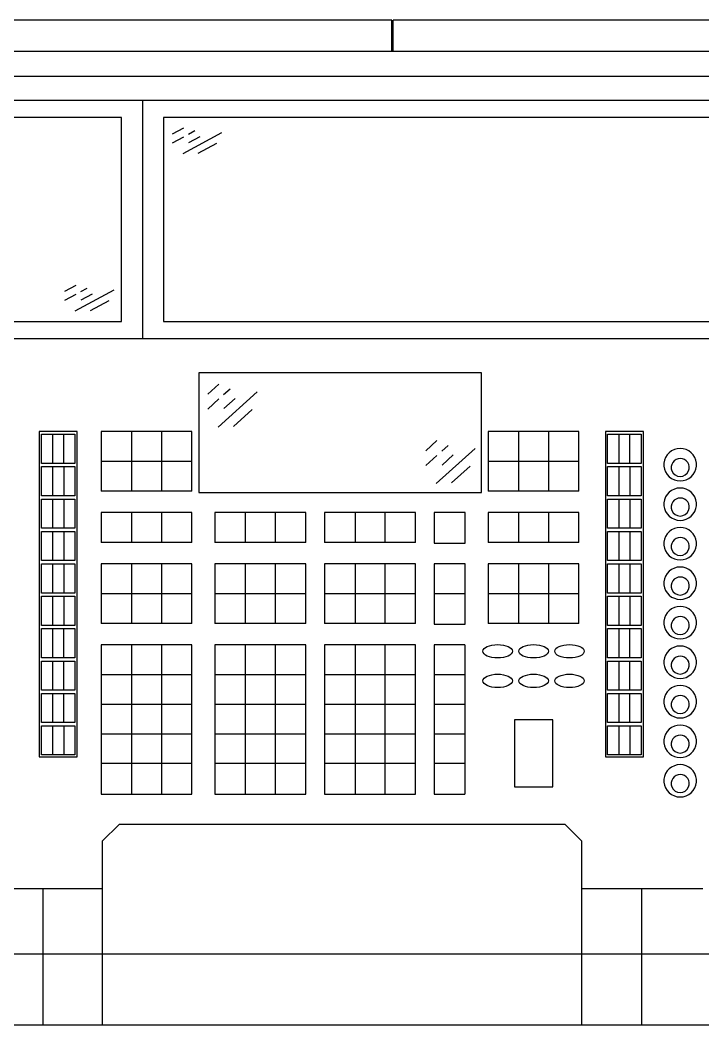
# Model space of a CAD drawing. Extents: x -49 to 275, y -8 to 142.
# Drawn here: x 9.37 to 26.48, y 20.09 to 45.28 of the extents above; entities that cross this region are included whole.
import ezdxf
from ezdxf.enums import TextEntityAlignment as Align

# ---------------------------------------------------------------- set-up
doc = ezdxf.new("R2010")
doc.units = 0
doc.header["$LTSCALE"] = 0.5
doc.header["$MEASUREMENT"] = 0
doc.layers.add('OBJECT', color=7, linetype='CONTINUOUS')
doc.layers.add('RISER', color=7, linetype='CONTINUOUS')
doc.styles.add('ARIAL', font='arial.ttf')

# ---------------------------------------------------------------- blocks, each defined once
blk = doc.blocks.new('*U47')
at = {"layer": 'RISER'}
for p, q in [((6.25, 16.263), (-8.75, 16.263)), ((6.25, 15.472), (6.25, 16.263)), ((6.278, 16.208), (6.25, 16.208)), ((15.491, 16.263), (6.278, 16.263)), ((6.278, 15.472), (6.278, 16.263)), ((23.75, 15.472), (-23.78, 15.472)), ((23.993, 14.853), (-23.993, 14.853)), ((24, 14.246), (-24, 14.246)), ((0, 14.246), (0, 8.281)), ((-0.524, 13.822), (-21.274, 13.822)), ((-0.524, 8.705), (-0.524, 13.822)), ((21.274, 13.822), (0.524, 13.822)), ((0.524, 13.822), (0.524, 8.705)), ((0.751, 13.413), (1.032, 13.565)), ((1.014, 12.919), (1.989, 13.448)), ((1.151, 13.406), (1.312, 13.493)), ((1.161, 13.197), (1.441, 13.349)), ((0.751, 13.189), (1.032, 13.341)), ((1.397, 12.927), (1.864, 13.18)), ((-1.948, 9.467), (-1.667, 9.619)), ((-1.948, 9.243), (-1.667, 9.395)), ((-1.685, 8.973), (-0.71, 9.502)), ((-1.548, 9.46), (-1.387, 9.547)), ((-1.538, 9.251), (-1.258, 9.403)), ((-1.302, 8.981), (-0.835, 9.235)), ((-21.274, 8.705), (-0.524, 8.705)), ((0.524, 8.705), (21.274, 8.705)), ((-23.98, 8.281), (23.98, 8.281)), ((8.493, 7.423), (1.407, 7.423)), ((1.407, 7.423), (1.407, 4.421)), ((8.493, 4.421), (8.493, 7.423)), ((1.632, 6.887), (1.912, 7.141)), ((1.895, 6.064), (2.87, 6.945)), ((2.032, 6.875), (2.193, 7.021)), ((1.632, 6.514), (1.912, 6.767)), ((2.041, 6.527), (2.322, 6.78)), ((2.277, 6.078), (2.744, 6.5)), ((-1.638, 5.951), (-2.588, 5.951)), ((-2.588, 5.951), (-2.588, -2.2)), ((-2.532, 5.882), (-1.694, 5.882)), ((-2.532, 5.151), (-2.532, 5.882)), ((-2.253, 5.882), (-2.253, 5.151)), ((-1.973, 5.151), (-1.973, 5.882)), ((-1.694, 5.882), (-1.694, 5.151)), ((-1.638, -2.2), (-1.638, 5.951)), ((1.237, 5.951), (-1.038, 5.951)), ((-1.038, 5.951), (-1.038, 4.459)), ((-0.275, 5.951), (-0.275, 4.459)), ((0.475, 5.951), (0.475, 4.459)), ((1.237, 4.459), (1.237, 5.951)), ((10.937, 5.951), (8.662, 5.951)), ((8.662, 5.951), (8.662, 4.459)), ((9.425, 5.951), (9.425, 4.459)), ((10.175, 5.951), (10.175, 4.459)), ((10.937, 4.459), (10.937, 5.951)), ((12.551, 5.951), (11.6, 5.951)), ((11.6, 5.951), (11.6, -2.2)), ((11.656, 5.882), (12.494, 5.882)), ((11.656, 5.151), (11.656, 5.882)), ((11.936, 5.882), (11.936, 5.151)), ((12.215, 5.151), (12.215, 5.882)), ((12.494, 5.882), (12.494, 5.151)), ((12.551, -2.2), (12.551, 5.951)), ((7.098, 5.47), (7.378, 5.724)), ((7.498, 5.458), (7.659, 5.604)), ((7.098, 5.097), (7.378, 5.35)), ((7.361, 4.647), (8.336, 5.528)), ((7.507, 5.11), (7.788, 5.364)), ((-1.694, 5.151), (-2.532, 5.151)), ((-2.532, 5.07), (-1.694, 5.07)), ((-2.532, 4.339), (-2.532, 5.07)), ((-2.253, 5.153), (-2.253, 5.154)), ((-2.253, 5.07), (-2.253, 4.339)), ((-1.973, 5.154), (-1.973, 5.153)), ((-1.973, 5.07), (-1.973, 4.339)), ((-1.694, 5.07), (-1.694, 4.339)), ((1.237, 5.201), (-1.038, 5.201)), ((7.743, 4.661), (8.21, 5.083)), ((10.937, 5.201), (8.662, 5.201)), ((12.494, 5.151), (11.656, 5.151)), ((11.656, 5.07), (12.494, 5.07)), ((11.656, 4.339), (11.656, 5.07)), ((11.936, 5.153), (11.936, 5.154)), ((11.936, 5.07), (11.936, 4.339)), ((12.215, 5.154), (12.215, 5.153)), ((12.215, 5.07), (12.215, 4.339)), ((12.494, 5.07), (12.494, 4.339)), ((-1.694, 4.339), (-2.532, 4.339)), ((-2.253, 4.341), (-2.253, 4.342)), ((-1.973, 4.342), (-1.973, 4.341)), ((1.237, 4.459), (-1.038, 4.459)), ((1.407, 4.421), (8.493, 4.421)), ((10.937, 4.459), (8.662, 4.459)), ((12.494, 4.339), (11.656, 4.339)), ((11.936, 4.341), (11.936, 4.342)), ((12.215, 4.342), (12.215, 4.341)), ((-2.532, 4.258), (-1.694, 4.258)), ((-2.532, 3.527), (-2.532, 4.258)), ((-2.253, 4.258), (-2.253, 3.527)), ((-1.973, 4.258), (-1.973, 3.527)), ((-1.694, 4.258), (-1.694, 3.527)), ((11.656, 4.258), (12.494, 4.258)), ((11.656, 3.527), (11.656, 4.258)), ((11.936, 4.258), (11.936, 3.527)), ((12.215, 4.258), (12.215, 3.527)), ((12.494, 4.258), (12.494, 3.527)), ((1.237, 3.921), (-1.038, 3.921)), ((-1.038, 3.921), (-1.038, 3.171)), ((-0.275, 3.921), (-0.275, 3.171)), ((0.475, 3.921), (0.475, 3.171)), ((1.237, 3.171), (1.237, 3.921)), ((4.088, 3.921), (1.813, 3.921)), ((1.813, 3.921), (1.813, 3.171)), ((2.575, 3.921), (2.575, 3.171)), ((3.325, 3.921), (3.325, 3.171)), ((4.088, 3.171), (4.088, 3.921)), ((6.838, 3.921), (4.563, 3.921)), ((4.563, 3.921), (4.563, 3.171)), ((5.325, 3.921), (5.325, 3.171)), ((6.075, 3.921), (6.075, 3.171)), ((6.838, 3.171), (6.838, 3.921)), ((8.087, 3.921), (7.312, 3.921)), ((7.312, 3.921), (7.312, 3.153)), ((8.087, 3.153), (8.087, 3.921)), ((10.937, 3.921), (8.662, 3.921)), ((8.662, 3.921), (8.662, 3.171)), ((9.425, 3.921), (9.425, 3.171)), ((10.175, 3.921), (10.175, 3.171)), ((10.937, 3.171), (10.937, 3.921)), ((-1.694, 3.527), (-2.532, 3.527)), ((-2.253, 3.529), (-2.253, 3.53)), ((-1.973, 3.53), (-1.973, 3.529)), ((12.494, 3.527), (11.656, 3.527)), ((11.936, 3.529), (11.936, 3.53)), ((12.215, 3.53), (12.215, 3.529)), ((-2.532, 3.446), (-1.694, 3.446)), ((-2.532, 2.715), (-2.532, 3.446)), ((-2.253, 3.446), (-2.253, 2.715)), ((-1.973, 3.446), (-1.973, 2.715)), ((-1.694, 3.446), (-1.694, 2.715)), ((11.656, 3.446), (12.494, 3.446)), ((11.656, 2.715), (11.656, 3.446)), ((11.936, 3.446), (11.936, 2.715)), ((12.215, 3.446), (12.215, 2.715)), ((12.494, 3.446), (12.494, 2.715)), ((1.237, 3.171), (-1.038, 3.171)), ((4.088, 3.171), (1.813, 3.171)), ((6.838, 3.171), (4.563, 3.171)), ((7.312, 3.153), (8.087, 3.153)), ((10.937, 3.171), (8.662, 3.171)), ((-1.694, 2.715), (-2.532, 2.715)), ((-2.532, 2.634), (-1.694, 2.634)), ((-2.532, 1.903), (-2.532, 2.634)), ((-2.253, 2.717), (-2.253, 2.718)), ((-2.253, 2.634), (-2.253, 1.903)), ((-1.973, 2.718), (-1.973, 2.717)), ((-1.973, 2.634), (-1.973, 1.903)), ((-1.694, 2.634), (-1.694, 1.903)), ((1.237, 2.633), (-1.038, 2.633)), ((-1.038, 2.633), (-1.038, 1.141)), ((-0.275, 2.633), (-0.275, 1.141)), ((0.475, 2.633), (0.475, 1.141)), ((1.237, 1.141), (1.237, 2.633)), ((4.088, 2.633), (1.813, 2.633)), ((1.813, 2.633), (1.813, 1.141)), ((2.575, 2.633), (2.575, 1.141)), ((3.325, 2.633), (3.325, 1.141)), ((4.088, 1.141), (4.088, 2.633)), ((6.838, 2.633), (4.563, 2.633)), ((4.563, 2.633), (4.563, 1.141)), ((5.325, 2.633), (5.325, 1.141)), ((6.075, 2.633), (6.075, 1.141)), ((6.838, 1.141), (6.838, 2.633)), ((8.087, 2.633), (7.312, 2.633)), ((7.312, 2.633), (7.312, 1.123)), ((8.087, 1.123), (8.087, 2.633)), ((10.937, 2.633), (8.662, 2.633)), ((8.662, 2.633), (8.662, 1.141)), ((9.425, 2.633), (9.425, 1.141)), ((10.175, 2.633), (10.175, 1.141)), ((10.937, 1.141), (10.937, 2.633)), ((12.494, 2.715), (11.656, 2.715)), ((11.656, 2.634), (12.494, 2.634)), ((11.656, 1.903), (11.656, 2.634)), ((11.936, 2.717), (11.936, 2.718)), ((11.936, 2.634), (11.936, 1.903)), ((12.215, 2.718), (12.215, 2.717)), ((12.215, 2.634), (12.215, 1.903)), ((12.494, 2.634), (12.494, 1.903)), ((-1.694, 1.903), (-2.532, 1.903)), ((-2.532, 1.822), (-1.694, 1.822)), ((-2.532, 1.091), (-2.532, 1.822)), ((-2.253, 1.905), (-2.253, 1.906)), ((-2.253, 1.822), (-2.253, 1.091)), ((-1.973, 1.906), (-1.973, 1.905)), ((-1.973, 1.822), (-1.973, 1.091)), ((-1.694, 1.822), (-1.694, 1.091)), ((1.237, 1.884), (-1.038, 1.884)), ((4.088, 1.884), (1.813, 1.884)), ((6.838, 1.884), (4.563, 1.884)), ((8.087, 1.884), (7.312, 1.884)), ((10.937, 1.884), (8.662, 1.884)), ((12.494, 1.903), (11.656, 1.903)), ((11.656, 1.822), (12.494, 1.822)), ((11.656, 1.091), (11.656, 1.822)), ((11.936, 1.905), (11.936, 1.906)), ((11.936, 1.822), (11.936, 1.091)), ((12.215, 1.906), (12.215, 1.905)), ((12.215, 1.822), (12.215, 1.091)), ((12.494, 1.822), (12.494, 1.091)), ((-1.694, 1.091), (-2.532, 1.091)), ((-2.532, 1.01), (-1.694, 1.01)), ((-2.532, 0.279), (-2.532, 1.01)), ((-2.253, 1.093), (-2.253, 1.094)), ((-2.253, 1.01), (-2.253, 0.279)), ((-1.973, 1.094), (-1.973, 1.093)), ((-1.973, 0.279), (-1.973, 1.01)), ((-1.694, 1.01), (-1.694, 0.279)), ((1.237, 1.141), (-1.038, 1.141)), ((4.088, 1.141), (1.813, 1.141)), ((6.838, 1.141), (4.563, 1.141)), ((7.312, 1.123), (8.087, 1.123)), ((10.937, 1.141), (8.662, 1.141)), ((12.494, 1.091), (11.656, 1.091)), ((11.656, 1.01), (12.494, 1.01)), ((11.656, 0.279), (11.656, 1.01)), ((11.936, 1.093), (11.936, 1.094)), ((11.936, 1.01), (11.936, 0.279)), ((12.215, 1.094), (12.215, 1.093)), ((12.215, 0.279), (12.215, 1.01)), ((12.494, 1.01), (12.494, 0.279)), ((1.237, 0.603), (-1.038, 0.603)), ((-1.038, 0.603), (-1.038, -3.135)), ((-0.275, 0.603), (-0.275, -3.135)), ((0.475, 0.603), (0.475, -3.135)), ((1.237, -3.135), (1.237, 0.603)), ((4.088, 0.603), (1.813, 0.603)), ((1.813, 0.603), (1.813, -3.135)), ((2.575, 0.603), (2.575, -3.135)), ((3.325, 0.603), (3.325, -3.135)), ((4.088, -3.135), (4.088, 0.603)), ((6.838, 0.603), (4.563, 0.603)), ((4.563, 0.603), (4.563, -3.135)), ((5.325, 0.603), (5.325, -3.135)), ((6.075, 0.603), (6.075, -3.135)), ((6.838, -3.135), (6.838, 0.603)), ((8.075, 0.603), (7.312, 0.603)), ((7.312, 0.603), (7.312, -3.135)), ((8.075, 0.603), (8.075, -3.135)), ((-1.694, 0.279), (-2.532, 0.279)), ((-2.253, 0.281), (-2.253, 0.282)), ((-1.973, 0.282), (-1.973, 0.281)), ((12.494, 0.279), (11.656, 0.279)), ((11.936, 0.281), (11.936, 0.282)), ((12.215, 0.282), (12.215, 0.281)), ((-2.532, 0.198), (-1.694, 0.198)), ((-2.532, -0.533), (-2.532, 0.198)), ((-2.253, 0.198), (-2.253, -0.533)), ((-1.973, -0.533), (-1.973, 0.198)), ((-1.694, 0.198), (-1.694, -0.533)), ((11.656, 0.198), (12.494, 0.198)), ((11.656, -0.533), (11.656, 0.198)), ((11.936, 0.198), (11.936, -0.533)), ((12.215, -0.533), (12.215, 0.198)), ((12.494, 0.198), (12.494, -0.533)), ((1.237, -0.146), (-1.038, -0.146)), ((4.088, -0.146), (1.813, -0.146)), ((6.838, -0.146), (4.563, -0.146)), ((8.075, -0.146), (7.312, -0.146)), ((-1.694, -0.533), (-2.532, -0.533)), ((-2.532, -0.614), (-1.694, -0.614)), ((-2.532, -1.345), (-2.532, -0.614)), ((-2.253, -0.531), (-2.253, -0.53)), ((-2.253, -0.614), (-2.253, -1.345)), ((-1.973, -0.53), (-1.973, -0.531)), ((-1.973, -1.345), (-1.973, -0.614)), ((-1.694, -0.614), (-1.694, -1.345)), ((12.494, -0.533), (11.656, -0.533)), ((11.656, -0.614), (12.494, -0.614)), ((11.656, -1.345), (11.656, -0.614)), ((11.936, -0.531), (11.936, -0.53)), ((11.936, -0.614), (11.936, -1.345)), ((12.215, -0.53), (12.215, -0.531)), ((12.215, -1.345), (12.215, -0.614)), ((12.494, -0.614), (12.494, -1.345)), ((1.237, -0.889), (-1.038, -0.889)), ((4.088, -0.889), (1.813, -0.889)), ((6.838, -0.889), (4.563, -0.889)), ((8.075, -0.889), (7.312, -0.889)), ((-1.694, -1.345), (-2.532, -1.345)), ((-2.532, -1.426), (-1.694, -1.426)), ((-2.532, -2.157), (-2.532, -1.426)), ((-2.253, -1.343), (-2.253, -1.342)), ((-2.253, -1.426), (-2.253, -2.157)), ((-1.973, -1.342), (-1.973, -1.343)), ((-1.973, -1.426), (-1.973, -2.157)), ((-1.694, -1.426), (-1.694, -2.157)), ((10.28, -1.273), (9.32, -1.273)), ((9.32, -1.273), (9.32, -2.957)), ((10.28, -2.957), (10.28, -1.273)), ((12.494, -1.345), (11.656, -1.345)), ((11.656, -1.426), (12.494, -1.426)), ((11.656, -2.157), (11.656, -1.426)), ((11.936, -1.343), (11.936, -1.342)), ((11.936, -1.426), (11.936, -2.157)), ((12.215, -1.342), (12.215, -1.343)), ((12.215, -1.426), (12.215, -2.157)), ((12.494, -1.426), (12.494, -2.157)), ((1.237, -1.632), (-1.038, -1.632)), ((4.088, -1.632), (1.813, -1.632)), ((6.838, -1.632), (4.563, -1.632)), ((8.075, -1.632), (7.312, -1.632)), ((-2.588, -2.2), (-1.638, -2.2)), ((-1.694, -2.157), (-2.532, -2.157)), ((-2.253, -2.155), (-2.253, -2.154)), ((-1.973, -2.154), (-1.973, -2.155)), ((11.6, -2.2), (12.551, -2.2)), ((12.494, -2.157), (11.656, -2.157)), ((11.936, -2.155), (11.936, -2.154)), ((12.215, -2.154), (12.215, -2.155)), ((1.237, -2.374), (-1.038, -2.374)), ((4.088, -2.374), (1.813, -2.374)), ((6.838, -2.374), (4.563, -2.374)), ((8.075, -2.374), (7.312, -2.374)), ((9.32, -2.957), (10.28, -2.957)), ((-1.038, -3.135), (1.237, -3.135)), ((1.813, -3.135), (4.088, -3.135)), ((4.563, -3.135), (6.838, -3.135)), ((7.312, -3.135), (8.075, -3.135)), ((-1.01, -4.313), (-0.59, -3.897)), ((10.59, -3.897), (-0.59, -3.897)), ((10.59, -3.897), (11.01, -4.313)), ((-1.01, -4.313), (-1.01, -8.923)), ((11.01, -8.923), (11.01, -4.313)), ((-23.08, -5.507), (-1.01, -5.507)), ((-2.5, -5.507), (-2.5, -8.923)), ((11.01, -5.507), (14.043, -5.507)), ((12.5, -5.507), (12.5, -8.923)), ((23.98, -7.148), (-23.08, -7.148)), ((-23.63, -8.923), (23.63, -8.922))]:
    blk.add_line(p, q, dxfattribs=at)
at = {"layer": 'RISER', "flags": 128}
for points in [[(13.475, 4.713), (13.55, 4.72), (13.623, 4.74), (13.691, 4.774), (13.751, 4.819), (13.802, 4.874), (13.842, 4.938), (13.869, 5.008), (13.883, 5.082), (13.883, 5.157), (13.869, 5.23), (13.842, 5.3), (13.802, 5.364), (13.751, 5.419), (13.691, 5.464), (13.623, 5.498), (13.55, 5.518), (13.475, 5.525), (13.4, 5.518), (13.327, 5.498), (13.259, 5.464), (13.199, 5.419), (13.148, 5.364), (13.108, 5.3), (13.081, 5.23), (13.067, 5.157), (13.067, 5.082), (13.081, 5.008), (13.108, 4.938), (13.148, 4.874), (13.199, 4.819), (13.259, 4.774), (13.327, 4.74), (13.4, 4.72), (13.475, 4.713)], [(13.475, 3.723), (13.55, 3.73), (13.623, 3.75), (13.691, 3.784), (13.751, 3.829), (13.802, 3.884), (13.842, 3.948), (13.869, 4.018), (13.883, 4.091), (13.883, 4.166), (13.869, 4.24), (13.842, 4.31), (13.802, 4.373), (13.751, 4.429), (13.691, 4.474), (13.623, 4.507), (13.55, 4.528), (13.475, 4.535), (13.4, 4.528), (13.327, 4.507), (13.259, 4.474), (13.199, 4.429), (13.148, 4.373), (13.108, 4.31), (13.081, 4.24), (13.067, 4.166), (13.067, 4.091), (13.081, 4.018), (13.108, 3.948), (13.148, 3.884), (13.199, 3.829), (13.259, 3.784), (13.327, 3.75), (13.4, 3.73), (13.475, 3.723)], [(13.475, 2.733), (13.55, 2.739), (13.623, 2.76), (13.691, 2.793), (13.751, 2.838), (13.802, 2.894), (13.842, 2.958), (13.869, 3.027), (13.883, 3.101), (13.883, 3.176), (13.869, 3.25), (13.842, 3.319), (13.802, 3.383), (13.751, 3.439), (13.691, 3.484), (13.623, 3.517), (13.55, 3.538), (13.475, 3.545), (13.4, 3.538), (13.327, 3.517), (13.259, 3.484), (13.199, 3.439), (13.148, 3.383), (13.108, 3.319), (13.081, 3.25), (13.067, 3.176), (13.067, 3.101), (13.081, 3.027), (13.108, 2.958), (13.148, 2.894), (13.199, 2.838), (13.259, 2.793), (13.327, 2.76), (13.4, 2.739), (13.475, 2.733)], [(13.475, 1.742), (13.55, 1.749), (13.623, 1.77), (13.691, 1.803), (13.751, 1.848), (13.802, 1.904), (13.842, 1.967), (13.869, 2.037), (13.883, 2.111), (13.883, 2.186), (13.869, 2.259), (13.842, 2.329), (13.802, 2.393), (13.751, 2.448), (13.691, 2.493), (13.623, 2.527), (13.55, 2.547), (13.475, 2.554), (13.4, 2.547), (13.327, 2.527), (13.259, 2.493), (13.199, 2.448), (13.148, 2.393), (13.108, 2.329), (13.081, 2.259), (13.067, 2.186), (13.067, 2.111), (13.081, 2.037), (13.108, 1.967), (13.148, 1.904), (13.199, 1.848), (13.259, 1.803), (13.327, 1.77), (13.4, 1.749), (13.475, 1.742)], [(13.475, 0.752), (13.55, 0.759), (13.623, 0.779), (13.691, 0.813), (13.751, 0.858), (13.802, 0.913), (13.842, 0.977), (13.869, 1.047), (13.883, 1.121), (13.883, 1.195), (13.869, 1.269), (13.842, 1.339), (13.802, 1.403), (13.751, 1.458), (13.691, 1.503), (13.623, 1.537), (13.55, 1.557), (13.475, 1.564), (13.4, 1.557), (13.327, 1.537), (13.259, 1.503), (13.199, 1.458), (13.148, 1.403), (13.108, 1.339), (13.081, 1.269), (13.067, 1.195), (13.067, 1.121), (13.081, 1.047), (13.108, 0.977), (13.148, 0.913), (13.199, 0.858), (13.259, 0.813), (13.327, 0.779), (13.4, 0.759), (13.475, 0.752)], [(13.475, -0.238), (13.55, -0.231), (13.623, -0.211), (13.691, -0.177), (13.751, -0.132), (13.802, -0.077), (13.842, -0.013), (13.869, 0.057), (13.883, 0.13), (13.883, 0.205), (13.869, 0.279), (13.842, 0.349), (13.802, 0.412), (13.751, 0.468), (13.691, 0.513), (13.623, 0.546), (13.55, 0.567), (13.475, 0.574), (13.4, 0.567), (13.327, 0.546), (13.259, 0.513), (13.199, 0.468), (13.148, 0.412), (13.108, 0.349), (13.081, 0.279), (13.067, 0.205), (13.067, 0.13), (13.081, 0.057), (13.108, -0.013), (13.148, -0.077), (13.199, -0.132), (13.259, -0.177), (13.327, -0.211), (13.4, -0.231), (13.475, -0.238)], [(13.475, -1.229), (13.55, -1.222), (13.623, -1.201), (13.691, -1.168), (13.751, -1.123), (13.802, -1.067), (13.842, -1.004), (13.869, -0.934), (13.883, -0.86), (13.883, -0.785), (13.869, -0.711), (13.842, -0.642), (13.802, -0.578), (13.751, -0.523), (13.691, -0.477), (13.623, -0.444), (13.55, -0.423), (13.475, -0.417), (13.4, -0.423), (13.327, -0.444), (13.259, -0.477), (13.199, -0.523), (13.148, -0.578), (13.108, -0.642), (13.081, -0.711), (13.067, -0.785), (13.067, -0.86), (13.081, -0.934), (13.108, -1.004), (13.148, -1.067), (13.199, -1.123), (13.259, -1.168), (13.327, -1.201), (13.4, -1.222), (13.475, -1.229)], [(13.475, -2.219), (13.55, -2.212), (13.623, -2.191), (13.691, -2.158), (13.751, -2.113), (13.802, -2.058), (13.842, -1.994), (13.869, -1.924), (13.883, -1.85), (13.883, -1.775), (13.869, -1.702), (13.842, -1.632), (13.802, -1.568), (13.751, -1.513), (13.691, -1.468), (13.623, -1.434), (13.55, -1.414), (13.475, -1.407), (13.4, -1.414), (13.327, -1.434), (13.259, -1.468), (13.199, -1.513), (13.148, -1.568), (13.108, -1.632), (13.081, -1.702), (13.067, -1.775), (13.067, -1.85), (13.081, -1.924), (13.108, -1.994), (13.148, -2.058), (13.199, -2.113), (13.259, -2.158), (13.327, -2.191), (13.4, -2.212), (13.475, -2.219)], [(13.475, -3.209), (13.55, -3.202), (13.623, -3.182), (13.691, -3.148), (13.751, -3.103), (13.802, -3.048), (13.842, -2.984), (13.869, -2.914), (13.883, -2.841), (13.883, -2.766), (13.869, -2.692), (13.842, -2.622), (13.802, -2.558), (13.751, -2.503), (13.691, -2.458), (13.623, -2.425), (13.55, -2.404), (13.475, -2.397), (13.4, -2.404), (13.327, -2.425), (13.259, -2.458), (13.199, -2.503), (13.148, -2.558), (13.108, -2.622), (13.081, -2.692), (13.067, -2.766), (13.067, -2.841), (13.081, -2.914), (13.108, -2.984), (13.148, -3.048), (13.199, -3.103), (13.259, -3.148), (13.327, -3.182), (13.4, -3.202), (13.475, -3.209)]]:
    blk.add_lwpolyline(points, dxfattribs=at)
at = {"layer": 'RISER'}
for centre, radius, start, end in [((13.473, 5.049), 0.225, 89.5704, 201.7712), ((13.477, 5.049), 0.225, 338.1736, 90.4297), ((13.475, 5.051), 0.228, 202.2851, 337.6606), ((13.473, 4.058), 0.225, 89.5704, 201.7712), ((13.477, 4.058), 0.225, 338.1736, 90.4297), ((13.475, 4.061), 0.228, 202.2851, 337.6606), ((13.473, 3.068), 0.225, 89.5704, 201.7712), ((13.477, 3.068), 0.225, 338.1736, 90.4297), ((13.475, 3.071), 0.228, 202.2851, 337.6606), ((13.473, 2.078), 0.225, 89.5704, 201.7712), ((13.477, 2.078), 0.225, 338.1736, 90.4297), ((13.475, 2.081), 0.228, 202.2851, 337.6606), ((13.473, 1.088), 0.225, 89.5704, 201.7712), ((13.477, 1.088), 0.225, 338.1736, 90.4297), ((13.475, 1.09), 0.228, 202.2851, 337.6606), ((13.473, 0.097), 0.225, 89.5704, 201.7712), ((13.477, 0.097), 0.225, 338.1736, 90.4297), ((13.475, 0.1), 0.228, 202.2851, 337.6606), ((13.473, -0.893), 0.225, 89.5704, 201.7712), ((13.477, -0.893), 0.225, 338.1736, 90.4297), ((13.475, -0.89), 0.228, 202.2851, 337.6606), ((13.473, -1.883), 0.225, 89.5704, 201.7712), ((13.477, -1.883), 0.225, 338.1736, 90.4297), ((13.475, -1.88), 0.228, 202.2851, 337.6606), ((13.473, -2.874), 0.225, 89.5704, 201.7712), ((13.477, -2.874), 0.225, 338.1736, 90.4297), ((13.475, -2.871), 0.228, 202.2851, 337.6606)]:
    blk.add_arc(centre, radius, start, end, dxfattribs=at)
for centre in [(8.9, 0.443), (9.8, 0.443), (10.7, 0.443), (8.9, -0.3), (9.8, -0.3), (10.7, -0.3)]:
    blk.add_ellipse(centre, major_axis=(0.37, 0), ratio=0.454988, dxfattribs=at)
at = {"layer": 'RISER', "color": 1, "style": 'ARIAL'}
blk.add_attdef('STATIONID', text='', height=0.688, dxfattribs=at).set_placement((0, 17.891), align=Align.CENTER)
blk.add_attdef('DRAWINGREF', text='', height=0.688, dxfattribs=at).set_placement((0, -9.423), align=Align.TOP_CENTER)

msp = doc.modelspace()

# ---------------------------------------------------------------- block references
at = {"layer": 'OBJECT'}
msp.add_blockref('*U47', (12.44, 29.015), dxfattribs=at)

doc.saveas('drawing.dxf')
